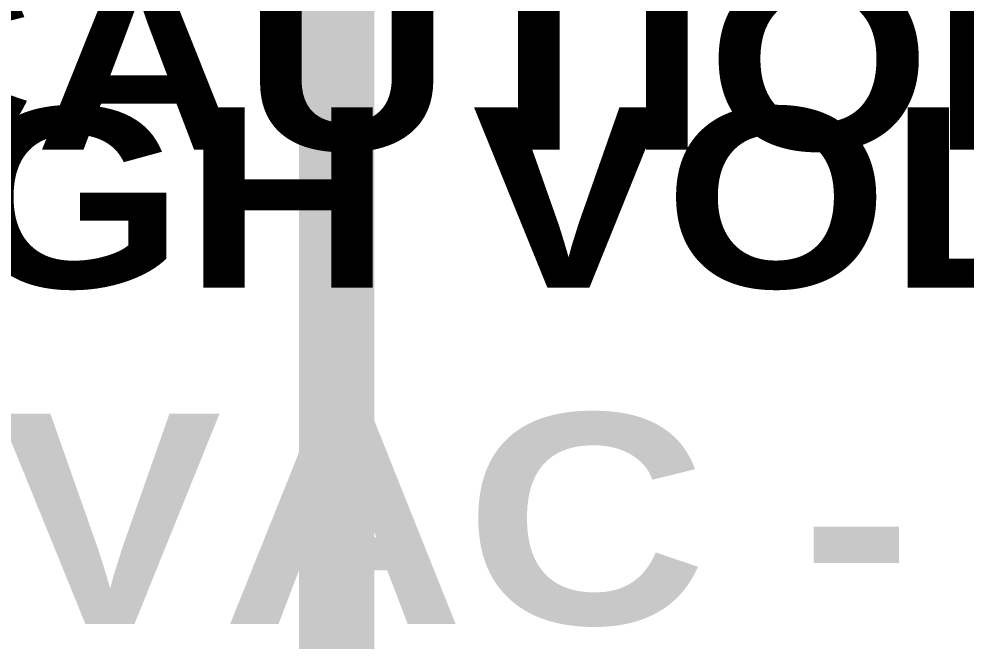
# Model space of a CAD drawing. Header units: inches. Extents: x 0 to 212, y 0 to 208.
# Drawn here: x 6.808 to 7.439, y 0.824 to 1.238 of the extents above; entities that cross this region are included whole.
import ezdxf

# ---------------------------------------------------------------- set-up
doc = ezdxf.new("R2010")
doc.units = ezdxf.units.IN
doc.header["$MEASUREMENT"] = 0
doc.layers.add('Bottom Layer', color=5, linetype='Continuous')
doc.layers.add('Top Overlay', color=2, linetype='Continuous')
doc.styles.add('Arial Black', font='', dxfattribs={"height": 0.2})
doc.styles.add('Arial Black_Bold', font='', dxfattribs={"height": 0.2})
doc.styles.get('Arial Black').set_extended_font_data('Arial Black')
doc.styles.get('Arial Black_Bold').set_extended_font_data('Arial Black', bold=True)

msp = doc.modelspace()

# ---------------------------------------------------------------- linework, layer by layer
at = {"layer": 'Bottom Layer'}
msp.add_lwpolyline([(7.02, 0.67932, 0.05, 0.05, 0), (7.02, 1.705, 0.05, 0.05, 0)], format="xyseb", dxfattribs=at)

# ---------------------------------------------------------------- texts
at = {"layer": 'Top Overlay', "style": 'Arial Black'}
for s, p in [('CAUTION', (6.68035, 1.15121)), ('HIGH VOLTAGE', (6.57724, 1.05941))]:
    msp.add_text(s, height=0.12, dxfattribs=at).set_placement(p)
at = {"layer": 'Top Overlay', "style": 'Arial Black_Bold'}
msp.add_text('220VAC - INPUT', height=0.14, rotation=360, dxfattribs=at).set_placement((6.42068, 0.83538))

doc.saveas('drawing.dxf')
